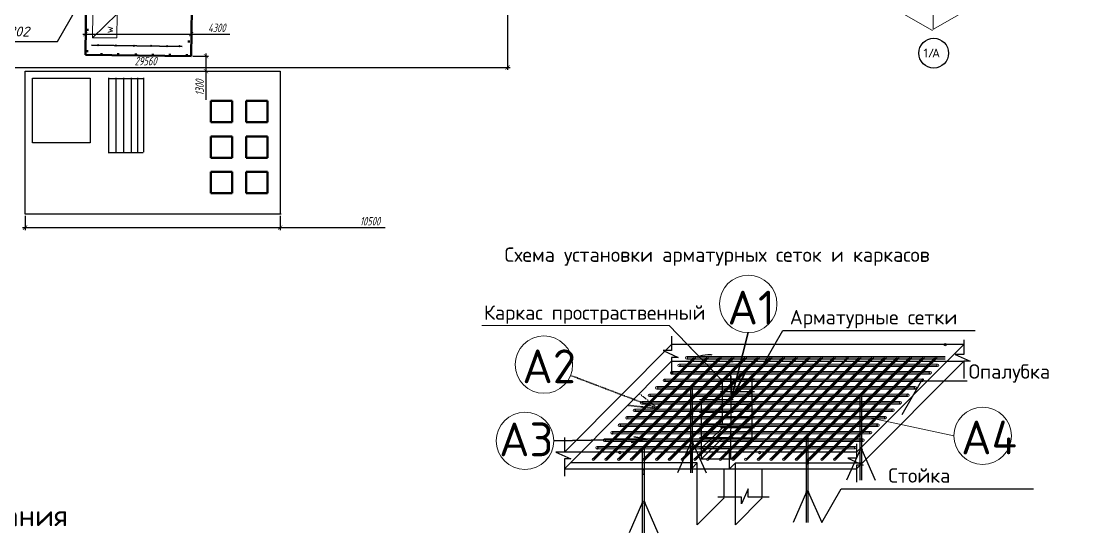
# Model space of a CAD drawing. Header units: millimetres. Extents: x 5763 to 12018931, y 39842 to 3600577.
# Drawn here: x 870921 to 933899, y 779308 to 809550 of the extents above; entities that cross this region are included whole.
import ezdxf

# ---------------------------------------------------------------- set-up
doc = ezdxf.new("R2010")
doc.units = ezdxf.units.MM
doc.linetypes.add('ACAD_ISO03W100', pattern=[30, 12, -18])
for name, color, linetype, lineweight in [('0.25', 7, 'Continuous', 25), ('0.3', 7, 'Continuous', 30), ('0.35', 7, 'Continuous', 35), ('0.5', 7, 'Continuous', 50), ('основная_02мм', 151, 'Continuous', 20), ('Толстые - 03', 30, 'Continuous', 30), ('тонкая', 7, 'Continuous', 20)]:
    doc.layers.add(name, color=color, linetype=linetype, lineweight=lineweight)
for name, color, linetype in [('Архитектура', 7, 'Continuous'), ('опалубочные щиты', 40, 'Continuous'), ('Размеры', 7, 'Continuous'), ('тонкие', 2, 'Continuous'), ('штриховка', 7, 'Continuous')]:
    doc.layers.add(name, color=color, linetype=linetype)
doc.styles.add('ISOCPEUR', font='isocpeur.ttf')
doc.styles.get("Standard").update_dxf_attribs({"font": 'romans.shx', "width": 0.7, "oblique": 15, "height": 500})
doc.styles.add('VSSP_ROMANS07', font='romans.shx', dxfattribs={"width": 0.7, "oblique": 15, "height": 250})
doc.styles.add('мой', font='txt.shx', dxfattribs={"width": 0.6, "oblique": 15, "height": 3.5})
doc.dimstyles.new('ISO-25', dxfattribs={"dimtxt": 500, "dimasz": 250, "dimexe": 150, "dimexo": 100, "dimgap": 125, "dimtad": 1, "dimtxsty": 'Standard', "dimblk": 'ARCHTICK', "dimcen": 25, "dimdle": 150, "dimadec": 0, "dimazin": 0, "dimtfac": 1, "dimtmove": 0, "dimatfit": 3, "dimfxl": 1, "dimarcsym": 0})
doc.dimstyles.new('VSSP-100', dxfattribs={"dimscale": 100, "dimtxt": 2.5, "dimasz": 2.5, "dimexe": 1.25, "dimexo": 0.625, "dimtad": 1, "dimdec": 0, "dimrnd": 0.001, "dimzin": 1, "dimtxsty": 'VSSP_ROMANS07', "dimblk": 'OBLIQUE', "dimcen": 2.5, "dimdle": 2, "dimaunit": 1, "dimadec": 3, "dimazin": 2, "dimtfac": 1, "dimtdec": 0, "dimtix": 1, "dimtmove": 2, "dimatfit": 3, "dimldrblk": 'OBLIQUE', "dimfxl": 1.25, "dimtolj": 1, "dimtzin": 0, "dimarcsym": 0})
doc.dimstyles.new('Копия ISO-25', dxfattribs={"dimtxt": 250, "dimasz": 100, "dimexe": 50, "dimexo": 50, "dimgap": 100, "dimtad": 1, "dimdec": 0, "dimtxsty": 'Standard', "dimblk": 'ARCHTICK', "dimcen": 50, "dimadec": 0, "dimazin": 0, "dimtfac": 1, "dimtdec": 0, "dimtmove": 0, "dimatfit": 3, "dimldrblk": 'ARCHTICK', "dimfxl": 1, "dimarcsym": 0})

# ---------------------------------------------------------------- blocks, each defined once
blk = doc.blocks.new('_OBLIQUE')
at = {"color": 0, "linetype": 'ByBlock'}
blk.add_line((-0.5, -0.5), (0.5, 0.5), dxfattribs=at)
blk = doc.blocks.new('*D195')
at = {"layer": 'Defpoints', "color": 0, "transparency": 16777216}
for p in [(902558, 841069), (902260, 832503), (903514, 832492)]:
    blk.add_point(p, dxfattribs=at)
at = {"layer": 'Архитектура', "color": 0, "lineweight": -2, "transparency": 16777216}
for p, q in [((902621, 841068), (903712, 841059)), ((903589, 841260), (903512, 832292)), ((902322, 832502), (903639, 832491))]:
    blk.add_line(p, q, dxfattribs=at)
at = {"layer": 'Архитектура', "color": 0, "lineweight": -2, "transparency": 16777216, "xscale": 250, "yscale": 250, "zscale": 250}
for p, rotation in [((903587, 841060), 89.51016784393425), ((903514, 832492), 269.5101678439343)]:
    blk.add_blockref('_OBLIQUE', p, dxfattribs=dict(at, rotation=rotation))
at = {"layer": 'Архитектура', "color": 0, "lineweight": 20, "transparency": 16777216, "insert": (903363, 836778), "char_height": 250, "width": 65299.15, "attachment_point": 5, "rotation": 89.51017, "style": 'VSSP_ROMANS07'}
blk.add_mtext('\\A1;5865', dxfattribs=at)
blk = doc.blocks.new('_ArchTick')
at = {"color": 0, "linetype": 'ByBlock', "const_width": 0.15}
blk.add_lwpolyline([(-0.5, -0.5), (0.5, 0.5)], dxfattribs=at)
blk = doc.blocks.new('*D198')
at = {"layer": 'Defpoints', "color": 0, "transparency": 16777216}
for p in [(902093, 823849), (902888, 820694), (903413, 820689)]:
    blk.add_point(p, dxfattribs=at)
at = {"layer": 'Архитектура', "color": 0, "lineweight": -2, "transparency": 16777216}
for p, q in [((902143, 823849), (903490, 823837)), ((903440, 823838), (903413, 820689)), ((902938, 820693), (903463, 820689))]:
    blk.add_line(p, q, dxfattribs=at)
at = {"layer": 'Архитектура', "color": 0, "lineweight": -2, "transparency": 16777216, "xscale": 100, "yscale": 100, "zscale": 100}
for p, rotation in [((903440, 823838), 89.51016784393425), ((903413, 820689), 269.5101678439343)]:
    blk.add_blockref('_ArchTick', p, dxfattribs=dict(at, rotation=rotation))
at = {"layer": 'Архитектура', "color": 0, "lineweight": 20, "transparency": 16777216, "insert": (903077, 822266), "char_height": 500, "width": 65741.77, "attachment_point": 5, "rotation": 89.51017}
blk.add_mtext('2250', dxfattribs=at)
blk = doc.blocks.new('*D199')
at = {"layer": 'Defpoints', "color": 0, "transparency": 16777216}
for p in [(902147, 820700), (902393, 814746), (903362, 814738)]:
    blk.add_point(p, dxfattribs=at)
at = {"layer": 'Архитектура', "color": 0, "lineweight": -2, "transparency": 16777216}
for p, q in [((902197, 820700), (903463, 820689)), ((903413, 820689), (903362, 814738)), ((902443, 814746), (903412, 814738))]:
    blk.add_line(p, q, dxfattribs=at)
at = {"layer": 'Архитектура', "color": 0, "lineweight": -2, "transparency": 16777216, "xscale": 100, "yscale": 100, "zscale": 100}
for p, rotation in [((903413, 820689), 89.51016784393425), ((903362, 814738), 269.5101678439343)]:
    blk.add_blockref('_ArchTick', p, dxfattribs=dict(at, rotation=rotation))
at = {"layer": 'Архитектура', "color": 0, "lineweight": 20, "transparency": 16777216, "insert": (903038, 817717), "char_height": 500, "width": 61132.49, "attachment_point": 5, "rotation": 89.51017}
blk.add_mtext('4250', dxfattribs=at)
blk = doc.blocks.new('*D207')
at = {"color": 0, "lineweight": -2, "transparency": 16777216}
for p, q in [((881055, 807491), (881978, 807491)), ((881828, 807641), (881828, 806599)), ((881055, 806599), (881978, 806599)), ((881828, 806599), (881828, 804907))]:
    blk.add_line(p, q, dxfattribs=at)
at = {"layer": 'Defpoints', "color": 0, "transparency": 16777216}
for p in [(880955, 807491), (880955, 806599), (881828, 806599)]:
    blk.add_point(p, dxfattribs=at)
at = {"color": 0, "lineweight": -2, "transparency": 16777216, "xscale": 250, "yscale": 250, "zscale": 250}
for p, rotation in [((881828, 807491), 90), ((881828, 806599), 270)]:
    blk.add_blockref('_ArchTick', p, dxfattribs=dict(at, rotation=rotation))
at = {"color": 0, "transparency": 16777216, "insert": (881453, 805628), "char_height": 500, "attachment_point": 5, "rotation": 90}
blk.add_mtext('1300', dxfattribs=at)
blk = doc.blocks.new('*D208')
at = {"color": 0, "lineweight": -2, "transparency": 16777216}
for p, q in [((899634, 814153), (899634, 806671)), ((857150, 810177), (857150, 806671)), ((857000, 806821), (899784, 806821))]:
    blk.add_line(p, q, dxfattribs=at)
at = {"layer": 'Defpoints', "color": 0, "transparency": 16777216}
for p in [(899634, 814253), (857150, 810277), (899634, 806821)]:
    blk.add_point(p, dxfattribs=at)
at = {"color": 0, "lineweight": -2, "transparency": 16777216, "xscale": 250, "yscale": 250, "zscale": 250, "rotation": 180}
blk.add_blockref('_ArchTick', (857150, 806821), dxfattribs=at)
at = {"color": 0, "lineweight": -2, "transparency": 16777216, "xscale": 250, "yscale": 250, "zscale": 250}
blk.add_blockref('_ArchTick', (899634, 806821), dxfattribs=at)
at = {"color": 0, "transparency": 16777216, "insert": (878261, 807196), "char_height": 500, "attachment_point": 5}
blk.add_mtext('29560', dxfattribs=at)
blk = doc.blocks.new('*D212')
at = {"color": 0, "lineweight": -2, "transparency": 16777216}
for p, q in [((871146, 798053), (871146, 797200)), ((886209, 798053), (886209, 797200)), ((870996, 797350), (886209, 797350)), ((886209, 797350), (892401, 797350))]:
    blk.add_line(p, q, dxfattribs=at)
at = {"layer": 'Defpoints', "color": 0, "transparency": 16777216}
for p in [(871146, 798153), (886209, 798153), (886209, 797350)]:
    blk.add_point(p, dxfattribs=at)
at = {"color": 0, "lineweight": -2, "transparency": 16777216, "xscale": 250, "yscale": 250, "zscale": 250, "rotation": 180}
blk.add_blockref('_ArchTick', (871146, 797350), dxfattribs=at)
at = {"color": 0, "lineweight": -2, "transparency": 16777216, "xscale": 250, "yscale": 250, "zscale": 250}
blk.add_blockref('_ArchTick', (886209, 797350), dxfattribs=at)
at = {"color": 0, "transparency": 16777216, "insert": (891513, 797725), "char_height": 500, "attachment_point": 5}
blk.add_mtext('10500', dxfattribs=at)
blk = doc.blocks.new('*D453')
at = {"color": 0, "lineweight": -2, "transparency": 16777216}
for p, q in [((874554, 808789), (880955, 808789)), ((874704, 807673), (874704, 808939)), ((880955, 807591), (880955, 808939)), ((880955, 808789), (883228, 808789))]:
    blk.add_line(p, q, dxfattribs=at)
at = {"layer": 'Defpoints', "color": 0, "transparency": 16777216}
for p in [(880955, 808789), (874704, 807573), (880955, 807491)]:
    blk.add_point(p, dxfattribs=at)
at = {"color": 0, "lineweight": -2, "transparency": 16777216, "xscale": 250, "yscale": 250, "zscale": 250, "rotation": 180}
blk.add_blockref('_ArchTick', (874704, 808789), dxfattribs=at)
at = {"color": 0, "lineweight": -2, "transparency": 16777216, "xscale": 250, "yscale": 250, "zscale": 250}
blk.add_blockref('_ArchTick', (880955, 808789), dxfattribs=at)
at = {"color": 0, "transparency": 16777216, "insert": (882463, 809164), "char_height": 500, "attachment_point": 5}
blk.add_mtext('4300', dxfattribs=at)

msp = doc.modelspace()

# ---------------------------------------------------------------- linework, layer by layer
for p, q in [((873055.33509, 808355.7168), (875369.13554, 812368.89803)), ((866722.37787, 808355.7168), (873055.33509, 808355.7168)), ((871145.97857, 806599.02785), (872915.57594, 806599.02785)), ((871585.3777, 806192.8883), (874978.50116, 806192.8883)), ((871585.3777, 802372.12307), (871585.3777, 806192.8883)), ((874978.50116, 806192.8883), (874978.50116, 802372.12307)), ((874978.50116, 802372.12307), (871585.3777, 802372.12307))]:
    msp.add_line(p, q)
at = {"color": 0, "lineweight": 13}
msp.add_line((909189.98372, 791553.06363), (898110.02274, 791553.06363), dxfattribs=at)
at = {"lineweight": 35}
for p, q in [((913852.37493, 791140.72129), (912845.74744, 787183.1996)), ((912859.87009, 787238.72231), (912806.34186, 788837.90485)), ((912845.74744, 787183.1996), (913701.76188, 788838.10614)), ((902363.07583, 784738.54465), (907901.29736, 784844.60821)), ((907901.29736, 784844.60821), (906943.54545, 784635.37981)), ((907901.29736, 784844.60821), (907094.31844, 784981.13107))]:
    msp.add_line(p, q, dxfattribs=at)
at = {"lineweight": 30}
for p, q in [((903345.74744, 784433.1996), (909329.22921, 790444.84186)), ((920595.74744, 784433.1996), (926579.22921, 790444.84186)), ((903345.74744, 783433.1996), (909329.22921, 789444.84186)), ((909329.22921, 789444.84186), (926579.22921, 789444.84186)), ((920595.74744, 783433.1996), (926579.22921, 789444.84186)), ((911095.74744, 787183.1996), (912340.78412, 788412.98968)), ((912845.74744, 787183.1996), (914090.78412, 788412.98968)), ((911095.74744, 786441.96906), (912353.40517, 787671.75915)), ((912845.74744, 786433.1996), (914103.40517, 787662.98968)), ((911095.74744, 785683.1996), (912353.40517, 786912.98968)), ((912845.74744, 785683.1996), (914103.40517, 786912.98968)), ((911095.74744, 784933.1996), (912353.40517, 786162.98968)), ((912845.74744, 784933.1996), (914103.40517, 786162.98968)), ((911092.87659, 784308.20619), (912350.53432, 785537.99627)), ((912842.87659, 784308.20619), (914100.53432, 785537.99627)), ((911090.00574, 783683.21278), (912347.66347, 784913.00287)), ((912840.00574, 783683.21278), (914097.66347, 784913.00287)), ((903345.74744, 784433.1996), (902993.02504, 784078.81716)), ((910504.51442, 783078.81716), (910504.51442, 784076.17565)), ((912754.51442, 783078.81716), (912754.51442, 784076.17565)), ((920595.74744, 784433.1996), (920243.02504, 784078.81716)), ((920243.02504, 784078.81716), (920243.02504, 783719.1517)), ((903345.74744, 783433.1996), (902993.02504, 783078.81716)), ((902993.02504, 783078.81716), (920243.02504, 783078.81716)), ((910845.74744, 783433.1996), (910504.51442, 783078.81716)), ((913095.74744, 783433.1996), (912754.51442, 783078.81716)), ((920595.74744, 783433.1996), (920243.02504, 783078.81716)), ((920595.74744, 783433.1996), (920243.02504, 783078.81716)), ((910845.74744, 779775.04369), (912425.13097, 781377.55661)), ((913095.74744, 779775.04369), (914675.13097, 781377.55661))]:
    msp.add_line(p, q, dxfattribs=at)
at = {"lineweight": 13}
for p, q in [((904631.81703, 783639.02678), (910615.29881, 789650.66905)), ((904706.67228, 783643.68418), (910690.15406, 789655.32645)), ((904781.67228, 783643.68418), (910765.15406, 789655.32645)), ((905381.81703, 783639.02678), (911365.29881, 789650.66905)), ((905456.67228, 783643.68418), (911440.15406, 789655.32645)), ((905531.67228, 783643.68418), (911515.15406, 789655.32645)), ((906131.81703, 783639.02678), (912115.29881, 789650.66905)), ((906131.81703, 783639.02678), (912115.29881, 789650.66905)), ((906206.67228, 783643.68418), (912190.15406, 789655.32645)), ((906206.67228, 783643.68418), (912190.15406, 789655.32645)), ((906281.67228, 783643.68418), (912265.15406, 789655.32645)), ((906281.67228, 783643.68418), (912265.15406, 789655.32645)), ((906881.81703, 783639.02678), (912865.29881, 789650.66905)), ((906956.67228, 783643.68418), (912940.15406, 789655.32645)), ((907031.67228, 783643.68418), (913015.15406, 789655.32645)), ((907631.81703, 783639.02678), (913615.29881, 789650.66905)), ((907631.81703, 783639.02678), (913615.29881, 789650.66905)), ((907706.67228, 783643.68418), (913690.15406, 789655.32645)), ((907706.67228, 783643.68418), (913690.15406, 789655.32645)), ((907781.67228, 783643.68418), (913765.15406, 789655.32645)), ((907781.67228, 783643.68418), (913765.15406, 789655.32645)), ((908381.81703, 783639.02678), (914365.29881, 789650.66905)), ((908456.67228, 783643.68418), (914440.15406, 789655.32645)), ((908531.67228, 783643.68418), (914515.15406, 789655.32645)), ((909131.81703, 783639.02678), (915115.29881, 789650.66905)), ((909206.67228, 783643.68418), (915190.15406, 789655.32645)), ((909281.67228, 783643.68418), (915265.15406, 789655.32645)), ((909775.45069, 789280.10243), (925037.99345, 789283.53348)), ((925037.99345, 789208.53348), (909775.45069, 789205.10243)), ((909775.48441, 789130.10244), (925038.02717, 789133.53349)), ((909881.81703, 783639.02678), (915865.29881, 789650.66905)), ((909956.67228, 783643.68418), (915940.15406, 789655.32645)), ((910031.67228, 783643.68418), (916015.15406, 789655.32645)), ((910216.35369, 789723.08048), (925478.89644, 789726.51153)), ((925478.89644, 789651.51153), (910216.35369, 789648.08048)), ((910216.38741, 789573.08048), (925478.93016, 789576.51154)), ((910631.81703, 783639.02678), (916615.29881, 789650.66905)), ((910706.67228, 783643.68418), (916690.15406, 789655.32645)), ((910781.67228, 783643.68418), (916765.15406, 789655.32645)), ((911381.81703, 783639.02678), (917365.29881, 789650.66905)), ((911456.67228, 783643.68418), (917440.15406, 789655.32645)), ((911531.67228, 783643.68418), (917515.15406, 789655.32645)), ((912131.81703, 783639.02678), (918115.29881, 789650.66905)), ((912206.67228, 783643.68418), (918190.15406, 789655.32645)), ((912281.67228, 783643.68418), (918265.15406, 789655.32645)), ((912881.81703, 783639.02678), (918865.29881, 789650.66905)), ((912956.67228, 783643.68418), (918940.15406, 789655.32645)), ((913031.67228, 783643.68418), (919015.15406, 789655.32645)), ((913706.67228, 783643.68418), (919690.15406, 789655.32645)), ((913781.67228, 783643.68418), (919765.15406, 789655.32645)), ((914381.81703, 783639.02678), (920365.29881, 789650.66905)), ((914456.67228, 783643.68418), (920440.15406, 789655.32645)), ((914456.67228, 783643.68418), (920440.15406, 789655.32645)), ((914531.67228, 783643.68418), (920515.15406, 789655.32645)), ((914531.67228, 783643.68418), (920515.15406, 789655.32645)), ((915131.81703, 783639.02678), (921115.29881, 789650.66905)), ((915206.67228, 783643.68418), (921190.15406, 789655.32645)), ((915281.67228, 783643.68418), (921265.15406, 789655.32645)), ((915881.81703, 783639.02678), (921865.29881, 789650.66905)), ((915956.67228, 783643.68418), (921940.15406, 789655.32645)), ((916031.67228, 783643.68418), (922015.15406, 789655.32645)), ((916631.81703, 783639.02678), (922615.29881, 789650.66905)), ((916706.67228, 783643.68418), (922690.15406, 789655.32645)), ((916781.67228, 783643.68418), (922765.15406, 789655.32645)), ((917381.81703, 783639.02678), (923365.29881, 789650.66905)), ((917456.67228, 783643.68418), (923440.15406, 789655.32645)), ((917531.67228, 783643.68418), (923515.15406, 789655.32645)), ((918131.81703, 783639.02678), (924115.29881, 789650.66905)), ((918206.67228, 783643.68418), (924190.15406, 789655.32645)), ((918281.67228, 783643.68418), (924265.15406, 789655.32645)), ((918881.81703, 783639.02678), (924865.29881, 789650.66905)), ((918956.67228, 783643.68418), (924940.15406, 789655.32645)), ((919031.67228, 783643.68418), (925015.15406, 789655.32645)), ((909334.5477, 788837.12438), (924597.09046, 788840.55544)), ((909334.5477, 788837.12438), (924597.09046, 788840.55544)), ((924597.09046, 788765.55544), (909334.5477, 788762.12438)), ((924597.09046, 788765.55544), (909334.5477, 788762.12438)), ((909334.58142, 788687.12439), (924597.12418, 788690.55544)), ((909334.58142, 788687.12439), (924597.12418, 788690.55544)), ((908452.74171, 787951.16829), (923715.28447, 787954.59934)), ((908452.74171, 787951.16829), (923715.28447, 787954.59934)), ((923715.28447, 787879.59934), (908452.74171, 787876.16829)), ((923715.28447, 787879.59934), (908452.74171, 787876.16829)), ((908893.6447, 788394.14634), (924156.18746, 788397.57739)), ((924156.18746, 788322.57739), (908893.6447, 788319.14634)), ((908893.67842, 788244.14634), (924156.22118, 788247.5774)), ((908011.83872, 787508.19024), (923274.38148, 787511.62129)), ((923274.38148, 787436.62129), (908011.83872, 787433.19024)), ((908011.87244, 787358.19025), (923274.4152, 787361.6213)), ((908452.77543, 787801.1683), (923715.31819, 787804.59935)), ((908452.77543, 787801.1683), (923715.31819, 787804.59935)), ((907130.03273, 786622.23415), (922392.57549, 786625.6652)), ((907570.93572, 787065.21219), (922833.47848, 787068.64325)), ((907570.93572, 787065.21219), (922833.47848, 787068.64325)), ((922833.47848, 786993.64325), (907570.93572, 786990.21219)), ((922833.47848, 786993.64325), (907570.93572, 786990.21219)), ((907570.96944, 786915.2122), (922833.5122, 786918.64325)), ((907570.96944, 786915.2122), (922833.5122, 786918.64325)), ((906689.12974, 786179.2561), (921951.67249, 786182.68715)), ((906689.12974, 786179.2561), (921951.67249, 786182.68715)), ((921951.67249, 786107.68715), (906689.12974, 786104.2561)), ((921951.67249, 786107.68715), (906689.12974, 786104.2561)), ((906689.16346, 786029.25611), (921951.70621, 786032.68716)), ((906689.16346, 786029.25611), (921951.70621, 786032.68716)), ((922392.57549, 786550.6652), (907130.03273, 786547.23415)), ((907130.06645, 786472.23415), (922392.60921, 786475.66521)), ((906248.22674, 785736.27805), (921510.7695, 785739.70911)), ((921510.7695, 785664.70911), (906248.22674, 785661.27805)), ((906248.26046, 785586.27806), (921510.80322, 785589.70911)), ((905366.42075, 784850.32196), (920628.96351, 784853.75301)), ((920628.96351, 784778.75301), (905366.42075, 784775.32196)), ((905807.32375, 785293.30001), (921069.86651, 785296.73106)), ((905807.32375, 785293.30001), (921069.86651, 785296.73106)), ((921069.86651, 785221.73106), (905807.32375, 785218.30001)), ((921069.86651, 785221.73106), (905807.32375, 785218.30001)), ((905807.35747, 785143.30001), (921069.90023, 785146.73107)), ((905807.35747, 785143.30001), (921069.90023, 785146.73107)), ((904925.51776, 784407.34391), (920188.06052, 784410.77497)), ((920188.06052, 784335.77497), (904925.51776, 784332.34391)), ((904925.55148, 784257.34392), (920188.09424, 784260.77497)), ((905366.45447, 784700.32197), (920628.99723, 784703.75302))]:
    msp.add_line(p, q, dxfattribs=at)
at = {"linetype": 'ACAD_ISO03W100', "lineweight": 35}
for p, q in [((903355.69387, 788610.52153), (908523.41317, 786649.50531)), ((908523.41317, 786649.50531), (907426.50255, 787533.16026)), ((908523.41317, 786649.50531), (906735.67388, 786839.0803))]:
    msp.add_line(p, q, dxfattribs=at)
at = {"lineweight": 20}
for p, q in [((926001.77489, 785037.87753), (921025.08141, 786107.56516)), ((903345.74744, 783433.1996), (902993.02504, 783078.81716))]:
    msp.add_line(p, q, dxfattribs=at)
at = {"lineweight": 25}
msp.add_circle((924804.81814, 807665.24947), 878.45965, dxfattribs=at)
at = {"lineweight": 20}
for centre in [(913852.37493, 792836.55405), (901783.37093, 789245.85554), (927697.60764, 785037.87753), (900667.24308, 784738.54465)]:
    msp.add_circle(centre, 1695.83275, dxfattribs=at)
at = {"lineweight": 13}
for centre in [(925478.89644, 790427.60541), (909775.45069, 789205.10243), (910216.35369, 789648.08048), (910690.15406, 789655.32645), (911440.15406, 789655.32645), (912190.15406, 789655.32645), (912940.15406, 789655.32645), (913690.29881, 789650.66905), (914440.29881, 789650.66905), (915190.29881, 789650.66905), (915940.29881, 789650.66905), (916690.29881, 789650.66905), (917440.29881, 789650.66905), (918190.29881, 789650.66905), (918940.29881, 789650.66905), (919690.29881, 789650.66905), (920440.29881, 789650.66905), (920440.29881, 789650.66905), (921190.29881, 789650.66905), (921940.29881, 789650.66905), (922690.29881, 789650.66905), (923440.15406, 789655.32645), (924190.15406, 789655.32645), (924940.29881, 789650.66905), (925037.99345, 789208.53348), (909334.5477, 788762.12438), (909334.5477, 788762.12438), (924597.09046, 788765.55544), (924597.09046, 788765.55544), (908452.74171, 787876.16829), (908452.74171, 787876.16829), (908893.6447, 788319.14634), (923715.28447, 787879.59934), (923715.28447, 787879.59934), (924156.18746, 788322.57739), (908011.83872, 787433.19024), (923274.38148, 787436.62129), (907130.03273, 786547.23415), (907570.93572, 786990.21219), (907570.93572, 786990.21219), (922392.57549, 786550.6652), (922833.47848, 786993.64325), (922833.47848, 786993.64325), (906689.12974, 786104.2561), (906689.12974, 786104.2561), (921951.67249, 786107.68715), (921951.67249, 786107.68715), (906248.22674, 785661.27805), (921510.7695, 785664.70911), (905366.42075, 784775.32196), (905807.32375, 785218.30001), (905807.32375, 785218.30001), (920628.96351, 784778.75301), (921069.86651, 785221.73106), (921069.86651, 785221.73106), (904925.51776, 784332.34391), (906273.97332, 784055.42165), (914523.97332, 784055.42165), (920188.06052, 784335.77497), (904706.67228, 783643.68418), (905456.67228, 783643.68418), (906206.67228, 783643.68418), (906956.67228, 783643.68418), (907706.67228, 783643.68418), (907706.67228, 783643.68418), (907706.67228, 783643.68418), (908456.67228, 783643.68418), (909206.67228, 783643.68418), (909956.67228, 783643.68418), (910706.67228, 783643.68418), (911456.67228, 783643.68418), (912206.67228, 783643.68418), (912956.67228, 783643.68418), (913706.67228, 783643.68418), (914456.67228, 783643.68418), (915206.67228, 783643.68418), (915206.67228, 783643.68418), (915956.67228, 783643.68418), (915956.67228, 783643.68418), (916706.67228, 783643.68418), (916706.67228, 783643.68418), (917456.67228, 783643.68418), (917456.67228, 783643.68418), (918206.67228, 783643.68418), (918206.67228, 783643.68418), (918956.67228, 783643.68418)]:
    msp.add_circle(centre, 75, dxfattribs=at)
at = {"layer": '0.25'}
for p, q in [((876073.90142, 806204.25503), (876073.90142, 801805.9246)), ((876075.91772, 806162.00906), (878123.15324, 806162.00906)), ((876499.7976, 806204.25503), (876499.7976, 801805.9246)), ((876949.35436, 806204.25503), (876949.35436, 801805.9246)), ((877398.91185, 806204.25503), (877398.91185, 801805.9246)), ((877786.4768, 806204.25503), (877786.4768, 801805.9246)), ((878137.96842, 806204.25503), (878137.96842, 801805.9246)), ((876055.10038, 801794.79922), (878125.26733, 801794.79922))]:
    msp.add_line(p, q, dxfattribs=at)
at = {"layer": '0.3'}
for p, q in [((871145.97857, 798153.43848), (871145.97857, 806599.02785)), ((871145.97857, 806599.02785), (886208.90954, 806599.02785)), ((886208.90954, 806599.02785), (886208.90954, 798153.43848)), ((886265.97857, 798153.43848), (871145.97857, 798153.43848))]:
    msp.add_line(p, q, dxfattribs=at)
at = {"layer": '0.35'}
msp.add_line((880418.04042, 808068.80366), (875061.00941, 808140.44427), dxfattribs=at)
at = {"layer": '0.5'}
for p, q in [((874703.98991, 807573.29154), (874897.76575, 822036.2905)), ((880954.76254, 807490.95725), (880987.79094, 810333.62499)), ((874891.3367, 809050.33273), (874779.86685, 809051.82344)), ((880864.75975, 808356.59437), (880753.2899, 808358.08508)), ((874704.3492, 807573.28681), (880954.76254, 807490.95725)), ((874874.36209, 807781.03197), (874762.89224, 807782.52268)), ((875657.72829, 807560.72903), (875659.219, 807672.19888)), ((876648.10204, 807547.48457), (876649.59274, 807658.95442)), ((877673.54805, 807533.77108), (877675.03875, 807645.24093)), ((878681.45792, 807520.29211), (878682.94863, 807631.76196)), ((879689.37594, 807507.42182), (879690.86664, 807618.89166)), ((880697.28581, 807493.94284), (880698.77652, 807605.41269)), ((883368.87364, 804843.57121), (882108.87364, 804843.57121)), ((882108.87364, 804843.57121), (882108.87364, 803583.57121)), ((883368.87364, 803583.57121), (883368.87364, 804843.57121)), ((884208.69137, 804843.57121), (885468.69137, 804843.57121)), ((884208.69137, 803583.57121), (884208.69137, 804843.57121)), ((885468.69137, 804843.57121), (885468.69137, 803583.57121)), ((882108.87364, 803583.57121), (883368.87364, 803583.57121)), ((885468.69137, 803583.57121), (884208.69137, 803583.57121)), ((882108.87364, 802743.57121), (882108.87364, 801483.57121)), ((883368.87364, 802743.57121), (882108.87364, 802743.57121)), ((883368.87364, 801483.57121), (883368.87364, 802743.57121)), ((884208.69137, 801483.57121), (884208.69137, 802743.57121)), ((884208.69137, 802743.57121), (885468.69137, 802743.57121)), ((885468.69137, 802743.57121), (885468.69137, 801483.57121)), ((882108.87364, 801483.57121), (883368.87364, 801483.57121)), ((885468.69137, 801483.57121), (884208.69137, 801483.57121)), ((883368.87364, 800643.57121), (882108.87364, 800643.57121)), ((882108.87364, 800643.57121), (882108.87364, 799383.57121)), ((883368.87364, 799383.57121), (883368.87364, 800643.57121)), ((884208.69137, 800643.57121), (885468.69137, 800643.57121)), ((884208.69137, 799383.57121), (884208.69137, 800643.57121)), ((885468.69137, 800643.57121), (885468.69137, 799383.57121)), ((882108.87364, 799383.57121), (883368.87364, 799383.57121)), ((885468.69137, 799383.57121), (884208.69137, 799383.57121))]:
    msp.add_line(p, q, dxfattribs=at)
at = {"layer": 'опалубочные щиты', "color": 0}
for p, q in [((910469.45235, 782851.64413), (910469.45235, 787951.64413)), ((910569.45235, 782851.64413), (910569.45235, 787951.64413)), ((920455.71461, 782410.84153), (920455.71461, 787510.84153)), ((920555.71461, 782410.84153), (920555.71461, 787510.84153)), ((917299.32612, 779917.7747), (917299.32612, 785017.7747)), ((917399.32612, 779917.7747), (917399.32612, 785017.7747)), ((907617.37946, 779307.97153), (907617.37946, 784407.97153)), ((907717.37946, 779307.97153), (907717.37946, 784407.97153)), ((910469.45235, 784651.64413), (909669.45235, 782851.64413)), ((910569.45235, 784651.64413), (911369.45235, 782851.64413)), ((920455.71461, 784210.84153), (919655.71461, 782410.84153)), ((920555.71461, 784210.84153), (921355.71461, 782410.84153)), ((917299.32612, 781717.7747), (916499.32612, 779917.7747)), ((917399.32612, 781717.7747), (918199.32612, 779917.7747)), ((907617.37946, 781107.97153), (906817.37946, 779307.97153)), ((907717.37946, 781107.97153), (908517.37946, 779307.97153))]:
    msp.add_line(p, q, dxfattribs=at)
for points in [[(910459.45235, 786321.64413), (910579.45235, 786321.64413), (910579.45235, 786561.64413), (910459.45235, 786561.64413)], [(920445.71461, 785880.84153), (920565.71461, 785880.84153), (920565.71461, 786120.84153), (920445.71461, 786120.84153)], [(917289.32612, 783387.7747), (917409.32612, 783387.7747), (917409.32612, 783627.7747), (917289.32612, 783627.7747)], [(907607.37946, 782777.97153), (907727.37946, 782777.97153), (907727.37946, 783017.97153), (907607.37946, 783017.97153)]]:
    msp.add_lwpolyline(points, close=True, dxfattribs=at)
for centre in [(910519.45235, 784651.64413), (920505.71461, 784210.84153), (917349.32612, 781717.7747), (907667.37946, 781107.97153)]:
    msp.add_circle(centre, 70, dxfattribs=at)
at = {"layer": 'основная_02мм', "color": 7}
msp.add_line((875125.37853, 808581.89801), (876581.47047, 809999.5587), dxfattribs=at)
msp.add_lwpolyline([(875125.37853, 808581.89801), (876562.25484, 808562.68238), (876581.47047, 809999.5587), (875144.59415, 810018.77433)], close=True, dxfattribs=at)
at = {"layer": 'Размеры', "color": 0}
for p, q in [((911262.88806, 789401.87319), (909189.98372, 791553.06363)), ((914747.58055, 789281.22017), (915890.11324, 791260.14484)), ((915890.11324, 791260.14484), (918589.07526, 791260.14484)), ((915890.11324, 791260.14484), (917535.76937, 791260.14484)), ((915890.11324, 791260.14484), (927256.24653, 791260.14484)), ((912215.78412, 788412.98968), (910142.87978, 790564.18012)), ((922947.4349, 786300.69478), (924089.96759, 788279.61945)), ((924089.96759, 788279.61945), (926788.92961, 788279.61945)), ((924089.96759, 788279.61945), (925735.62372, 788279.61945)), ((917345.74744, 783433.1996), (919138.69159, 783433.1996)), ((913857.02113, 781909.20639), (913446.49933, 781020.3752)), ((913857.02113, 781409.20639), (913857.02113, 781909.20639)), ((918199.32612, 779917.7747), (919341.85881, 781896.69937)), ((919341.85881, 781896.69937), (930707.99209, 781896.69937)), ((913446.49933, 781409.20639), (912053.44904, 781409.20639)), ((913446.49933, 781020.3752), (913446.49933, 781409.20639)), ((915080.98616, 781409.20639), (913857.02113, 781409.20639))]:
    msp.add_line(p, q, dxfattribs=at)
at = {"layer": 'Размеры', "color": 0, "lineweight": 30}
for p, q in [((909329.22921, 790936.85095), (909329.22921, 790087.81791)), ((926579.22921, 790704.39671), (926579.22921, 789855.36366)), ((908829.22921, 790087.81791), (909718.06041, 789677.29611)), ((909329.22921, 790087.81791), (908829.22921, 790087.81791)), ((926079.22921, 789855.36366), (926968.06041, 789444.84186)), ((926579.22921, 789855.36366), (926079.22921, 789855.36366)), ((909329.22921, 789677.29611), (909329.22921, 788668.74798)), ((909718.06041, 789677.29611), (909329.22921, 789677.29611)), ((926579.22921, 789444.84186), (926579.22921, 788436.29373)), ((926968.06041, 789444.84186), (926579.22921, 789444.84186)), ((902993.02504, 784927.8502), (902993.02504, 784078.81716)), ((902493.02504, 784078.81716), (903381.85623, 783668.29536)), ((902993.02504, 784078.81716), (902493.02504, 784078.81716)), ((903345.74744, 784076.17565), (902845.74744, 784076.17565)), ((920243.02504, 784568.18474), (920243.02504, 783719.1517)), ((902993.02504, 783668.29536), (902993.02504, 782659.74723)), ((903381.85623, 783668.29536), (902993.02504, 783668.29536)), ((919743.02504, 783719.1517), (920631.85623, 783308.62989)), ((920243.02504, 783719.1517), (919743.02504, 783719.1517)), ((920243.02504, 783308.62989), (920243.02504, 782300.08176)), ((920631.85623, 783308.62989), (920243.02504, 783308.62989))]:
    msp.add_line(p, q, dxfattribs=at)
at = {"layer": 'Толстые - 03', "color": 0, "lineweight": 30}
for p, q in [((916829.22921, 790444.84186), (909329.22921, 790444.84186)), ((920243.02504, 784076.17565), (902993.02504, 784076.17565)), ((913095.74744, 783433.1996), (920595.74744, 783433.1996))]:
    msp.add_line(p, q, dxfattribs=at)
at = {"layer": 'Толстые - 03', "color": 0}
for p, q in [((924329.22921, 790444.84186), (916829.22921, 790444.84186)), ((926579.22921, 790444.84186), (924329.22921, 790444.84186)), ((912215.78412, 788412.98968), (914215.78412, 788412.98968)), ((912340.78412, 785662.98968), (912340.78412, 788412.98968)), ((914083.94971, 784899.59298), (914090.78412, 788412.98968)), ((912215.78412, 787662.98968), (914215.78412, 787662.98968)), ((910970.74744, 787183.1996), (912970.74744, 787183.1996)), ((911095.74744, 783683.21278), (911095.74744, 787183.1996)), ((912215.78412, 786912.98968), (914215.78412, 786912.98968)), ((912829.67058, 783683.21278), (912845.74744, 787183.1996)), ((910970.74744, 786433.1996), (912970.74744, 786433.1996)), ((912215.78412, 786162.98968), (914215.78412, 786162.98968)), ((910970.74744, 785683.1996), (912970.74744, 785683.1996)), ((912212.91327, 785537.99627), (914212.91327, 785537.99627)), ((910970.74744, 784933.1996), (912970.74744, 784933.1996)), ((912210.04242, 784913.00287), (914210.04242, 784913.00287)), ((910967.87659, 784308.20619), (912967.87659, 784308.20619)), ((910965.00574, 783683.21278), (912965.00574, 783683.21278)), ((910845.74744, 783433.1996), (903345.74744, 783433.1996)), ((910845.74744, 779775.04369), (910845.74744, 783433.1996)), ((912425.13097, 781409.20639), (912425.13097, 783078.81716)), ((913095.74744, 779775.04369), (913095.74744, 783433.1996)), ((914675.13097, 781409.20639), (914675.13097, 783078.81716))]:
    msp.add_line(p, q, dxfattribs=at)
at = {"layer": 'тонкая', "ltscale": 10}
for p, q in [((924757.02794, 809063.05863), (933899.37921, 814310.21047)), ((915945.24708, 814078.30507), (924736.87841, 808997.68646)), ((924768.42602, 810878.96148), (924768.42602, 809058.27302))]:
    msp.add_line(p, q, dxfattribs=at)
at = {"layer": 'тонкие', "color": 0}
msp.add_open_spline([(910845.74744, 789733.925), (911052.36137, 789785.16838), (911335.8933, 789855.48858), (911623.11931, 789840.26815), (911701.19492, 789833.51433)], degree=3, knots=[0, 0, 0, 0, 2.5246613845, 3.4645394096, 3.4645394096, 3.4645394096, 3.4645394096], dxfattribs=at)
msp.add_open_spline([(912733.54189, 789412.00692), (912831.85698, 789423.42583), (912930.15169, 789436.55955), (913028.4464, 789449.69327)], degree=3, dxfattribs=at)
at = {"layer": 'штриховка'}
for p, q in [((875495.17309, 808173.54375), (875416.33535, 808096.78681)), ((875417.37575, 808174.58414), (875494.13269, 808095.74641)), ((876545.07921, 808159.50315), (876466.24147, 808082.74621)), ((876467.28187, 808160.54355), (876544.03881, 808081.70581)), ((877604.43792, 808145.33614), (877525.60018, 808068.5792)), ((877526.64058, 808146.37654), (877603.39752, 808067.5388)), ((878637.56037, 808131.51999), (878558.72263, 808054.76305)), ((878559.76303, 808132.56039), (878636.51997, 808053.72265)), ((879579.3176, 808118.92569), (879500.47987, 808042.16875)), ((879501.52027, 808119.96609), (879578.27721, 808041.12835)), ((880303.20616, 808109.24499), (880224.36842, 808032.48805)), ((880225.40882, 808110.28539), (880302.16576, 808031.44765))]:
    msp.add_line(p, q, dxfattribs=at)

# ---------------------------------------------------------------- texts
at = {"color": 5, "style": 'ISOCPEUR'}
for s, p in [('1/', (924202.88081, 807411.77835)), ('А', (924710.09425, 807411.77835))]:
    msp.add_text(s, height=525, dxfattribs=at).set_placement(p)
at = {"color": 0, "lineweight": 20, "style": 'ISOCPEUR'}
for s, p in [('Каркас простраственный', (898241.93745, 791898.57517)), ('Арматурные сетки', (916307.83378, 791628.09782)), ('Опалубка', (926872.46833, 788415.11818)), ('Стойка', (922124.35954, 782264.65235))]:
    msp.add_text(s, height=851.968, dxfattribs=at).set_placement(p)
at = {"lineweight": 20, "attachment_point": 1, "style": 'ISOCPEUR'}
for s, width, heights, insert, char_height in [('Cхема установки арматурных сеток и каркасов', 27364.4304585, [3903.62032], (899434.43905, 796176.31066), 851.968), ('А1', 22.7287554, [0], (912626.64852, 793618.10056), 2000), ('А2', 22.7287554, [0], (900510.83541, 790146.94937), 2000), ('А3', 22.7287554, [0], (899135.95519, 785824.38662), 2000), ('А4', 22.7287554, [0], (926425.07212, 785938.97136), 2000)]:
    msp.add_mtext_dynamic_manual_height_columns(s, width=width, gutter_width=12.5, heights=heights, dxfattribs=dict(at, insert=insert, char_height=char_height))
at = {"layer": '0.25', "style": 'мой', "oblique": 15}
msp.add_text('Libherr 202', height=588, rotation=359.2338181041, dxfattribs=at).set_placement((866911.16511, 808705.97241))
at = {"layer": 'основная_02мм', "color": 7}
msp.add_text('w', height=449.064, rotation=89.2338181041, dxfattribs=at).set_placement((876334.80449, 808842.23234))
at = {"layer": 'тонкая', "style": 'ISOCPEUR'}
msp.add_text('Схема армирования ', height=1255.078125, dxfattribs=at).set_placement((858168.49609, 779691.33522))

# ---------------------------------------------------------------- dimensions: what is measured, and where the dimension line sits
for base, p1, p2, text, picture, middle in [((899633.93969, 806821.11276), (857150.39084, 810276.70282), (899633.93969, 814253.31035), '29560', '*D208', (878261.47264, 806821.11276)), ((880954.76254, 808789.43221), (874704.3492, 807573.28681), (880954.76254, 807490.95725), '4300', '*D453', (882462.52043, 808789.43221)), ((886208.90954, 797350.40395), (871145.97857, 798153.43848), (886208.90954, 798153.43848), '10500', '*D212', (891513.22097, 797350.40395))]:
    dim = msp.add_linear_dim(base=base, p1=p1, p2=p2, text=text, dimstyle='ISO-25')
    dim.commit()
    dim.dimension.update_dxf_attribs({"geometry": picture, "text_midpoint": middle, "dimtype": 160})
dim = msp.add_linear_dim(base=(881828.04755, 806599.02785), p1=(880954.76254, 807490.95725), p2=(880954.76254, 806599.02785), angle=90, text='1300', dimstyle='ISO-25')
dim.commit()
dim.dimension.update_dxf_attribs({"geometry": '*D207', "text_midpoint": (881453.04755, 805628.13338)})
at = {"layer": 'Архитектура', "color": 7, "lineweight": 20}
dim = msp.add_linear_dim(base=(903514.00702, 832492.20585), p1=(902558.29326, 841068.68974), p2=(902259.63324, 832502.92998), angle=269.5101678439, text='5865', dimstyle='VSSP-100', override={"dimfxl": 100}, dxfattribs=at)
dim.commit()
dim.dimension.update_dxf_attribs({"geometry": '*D195', "text_midpoint": (903363.13813, 836777.65225)})
for base, p1, p2, text, picture, middle in [((903413.09881, 820689.23719), (902092.78054, 823849.24018), (902888.118, 820693.72546), '2250', '*D198', (903076.57042, 822266.47184)), ((903362.21982, 814738.05468), (902146.86867, 820700.06269), (902392.85688, 814746.34215), '4250', '*D199', (903037.67211, 817716.63811))]:
    dim = msp.add_linear_dim(base=base, p1=p1, p2=p2, angle=269.5101678439, text=text, dimstyle='Копия ISO-25', dxfattribs=at)
    dim.commit()
    dim.dimension.update_dxf_attribs({"geometry": picture, "text_midpoint": middle})

doc.saveas('drawing.dxf')
